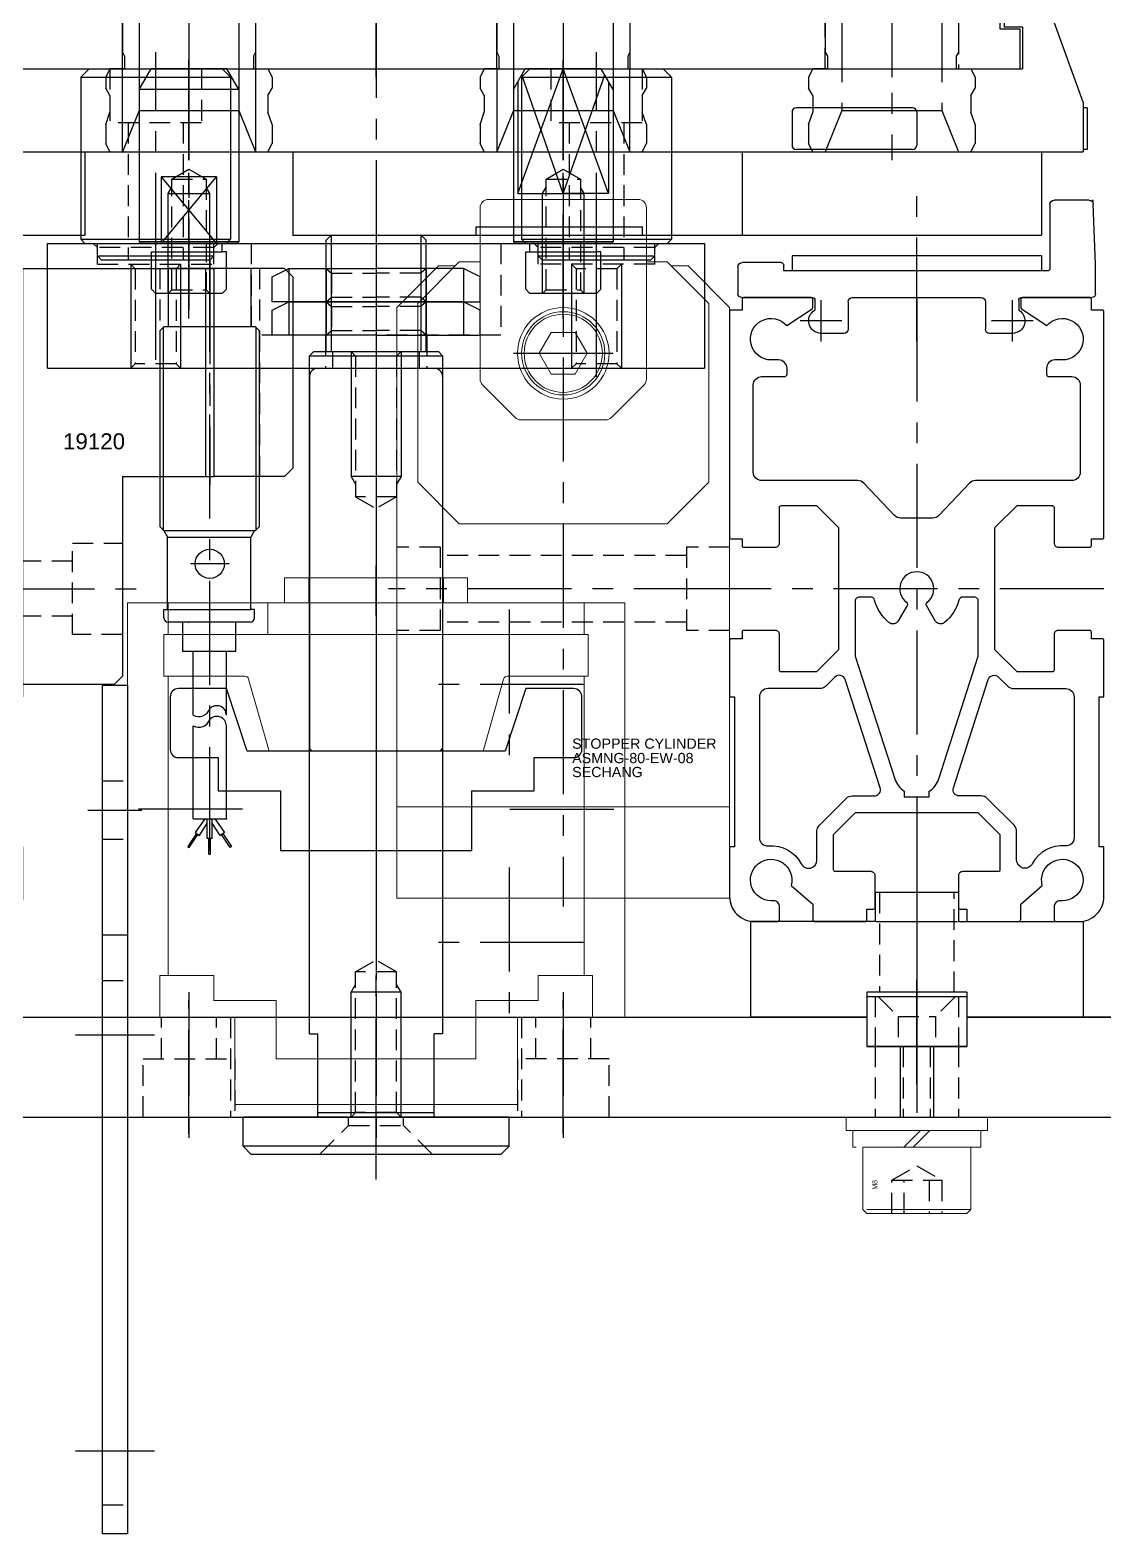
# Model space of a CAD drawing. Header units: inches. Extents: x 0 to 23821, y 0 to 11279.
# Drawn here: x 10335.8 to 10464.9, y 3842.5 to 4023.3 of the extents above; entities that cross this region are included whole.
import ezdxf
from ezdxf.enums import TextEntityAlignment as Align

# ---------------------------------------------------------------- set-up
doc = ezdxf.new("R2010")
doc.units = ezdxf.units.IN
doc.header["$LTSCALE"] = 10
doc.header["$MEASUREMENT"] = 0
for name, pattern in [('CENTER', [2, 1.25, -0.25, 0.25, -0.25]), ('HIDDEN', [0.375, 0.25, -0.125]), ('PHANTOM', [2.5, 1.25, -0.25, 0.25, -0.25, 0.25, -0.25])]:
    doc.linetypes.add(name, pattern=pattern)
doc.layers.get('Defpoints').update_dxf_attribs({"color": 8})
for name, color, linetype in [('11', 1, 'CENTER'), ('22', 2, 'HIDDEN'), ('55', 5, 'Continuous'), ('77', 40, 'HIDDEN'), ('99', 181, 'Continuous'), ('A', 8, 'Continuous'), ('B', 123, 'Continuous'), ('BOM-T', 4, 'Continuous'), ('G', 231, 'Continuous'), ('P', 142, 'Continuous'), ('T', 3, 'Continuous'), ('V', 1, 'Continuous'), ('Y', 60, 'Continuous')]:
    doc.layers.add(name, color=color, linetype=linetype)
doc.layers.add('33', color=3, linetype='PHANTOM', lineweight=9)
doc.layers.add('88', color=35, linetype='Continuous', lineweight=5)
doc.styles.add('SCI', font='')
doc.styles.get("Standard").update_dxf_attribs({"font": 'arial.ttf'})
doc.styles.get('SCI').set_extended_font_data('Gulim')
doc.dimstyles.new('SCH', dxfattribs={"dimtxt": 2.5, "dimasz": 2, "dimexe": 1.25, "dimexo": 0.625, "dimtad": 1, "dimdec": 8, "dimtxsty": 'SCI', "dimcen": 2.5, "dimclrd": 4, "dimclre": 4, "dimclrt": 7, "dimadec": 8, "dimazin": 2, "dimtfac": 1, "dimtdec": 8, "dimtmove": 0, "dimatfit": 3, "dimfxl": 1, "dimarcsym": 0})

# ---------------------------------------------------------------- blocks, each defined once
blk = doc.blocks.new('A$Cbbd5648c')
for p, q in [((-10, 45.8), (-10, 25.21)), ((9, 46.8), (-9, 46.8)), ((10, 45.8), (10, 25.21)), ((-20, 33.8), (-15, 38.8)), ((-17.5, 34.3), (-12.5, 39.3)), ((-13, 38.8), (-15, 38.8)), ((-10, 39.3), (-12.5, 39.3)), ((12.5, 39.3), (10, 39.3)), ((12.5, 39.3), (17.5, 34.3)), ((15, 38.8), (13, 38.8)), ((15, 38.8), (20, 33.8)), ((-20, 33.8), (-20, -37.2)), ((-17.5, 34.3), (-17.5, 12.8)), ((17.5, 34.3), (17.5, 12.8)), ((20, 33.8), (20, -37.2)), ((-2.89, 28.3), (-1.44, 30.8)), ((-1.44, 30.8), (1.44, 30.8)), ((1.44, 30.8), (2.89, 28.3)), ((-1.44, 25.8), (-2.89, 28.3)), ((2.89, 28.3), (1.44, 25.8)), ((1.44, 25.8), (-1.44, 25.8)), ((-9.71, 24.51), (-5.79, 20.59)), ((5.79, 20.59), (9.71, 24.51)), ((5.09, 20.3), (-5.09, 20.3)), ((-17.5, 12.8), (-12.5, 7.8)), ((12.5, 7.8), (17.5, 12.8)), ((12.5, 7.8), (-12.5, 7.8)), ((20, -26.2), (-20, -26.2)), ((20, -37.2), (-20, -37.2))]:
    blk.add_line(p, q)
for radius in [5.5, 5, 4.7]:
    blk.add_circle((0, 28.3), radius)
for centre, start, end in [((-9, 45.8), 90, 180), ((9, 45.8), 0, 90), ((-9, 25.21), 180, 225), ((9, 25.21), 315, 0), ((-5.09, 21.3), 225, 270), ((5.09, 21.3), 270, 315)]:
    blk.add_arc(centre, 1, start, end)
at = {"layer": '11'}
for p, q in [((0, 47.8), (0, -38.2)), ((-6, 28.3), (6, 28.3)), ((21, 0), (-21, 0))]:
    blk.add_line(p, q, dxfattribs=at)
at = {"layer": '22'}
for p, q in [((-14.8, 5), (-20, 5)), ((-14.8, 5), (-14.8, -5)), ((14.8, 4), (-14.8, 4)), ((14.8, 5), (14.8, -5)), ((20, 5), (14.8, 5)), ((-14.8, -5), (-20, -5)), ((14.8, -4), (-14.8, -4)), ((20, -5), (14.8, -5))]:
    blk.add_line(p, q, dxfattribs=at)
at = {"layer": 'BOM-T', "color": 4}
for s, height, p in [('STOPPER CYLINDER', 1.2288, (1.07, -19.23)), ('ASMNG-80-EW-08', 1.2288, (1.07, -20.96)), ('SECHANG', 1.229, (1.07, -22.64))]:
    blk.add_text(s, height=height, dxfattribs=at).set_placement(p)
blk = doc.blocks.new('A$Cf179b0af')
for points in [[(-22.5, -37), (-22.5, -31), (-21.92, -31), (-21.92, -13), (-22.5, -13), (-22.5, -6.2, -0.414214), (-22.3, -6), (-21, -6), (-21, -5.2, -0.414214), (-20.8, -5), (-17, -5, -0.414214), (-16.5, -5.5), (-16.5, -9.8, 0.414214), (-16.3, -10), (-12.05, -10), (-9.4, -7.35), (-9.4, 7.35), (-12.05, 10), (-16.3, 10, 0.414214), (-16.5, 9.8), (-16.5, 5.5, -0.414214), (-17, 5), (-20.8, 5, -0.414214), (-21, 5.2), (-21, 6), (-22.3, 6, -0.414214), (-22.5, 6.2), (-22.5, 33.3, -0.414214), (-22.3, 33.5), (-21, 33.5), (-21, 34.8, -0.414214), (-20.8, 35), (-12.7, 35, -0.414214), (-12.5, 34.8), (-12.5, 33.81, -0.252111), (-12.59, 33.64), (-15.62, 31.64, 1.552644), (-17.5, 27.5), (-16.6, 27.5, -0.414214), (-15.6, 26.5), (-15.6, 25.8, -0.414214), (-15.9, 25.5), (-18.65, 25.5, 0.414214), (-19.65, 24.5), (-19.65, 14, 0.414214), (-18.65, 13), (-7.08, 13, -0.205583), (-6.35, 12.69), (-2.67, 8.81, 0.205583), (-1.95, 8.5), (1.95, 8.5, 0.205583), (2.67, 8.81), (6.35, 12.69, -0.205583), (7.08, 13), (18.65, 13, 0.414214), (19.65, 14), (19.65, 24.5, 0.414214), (18.65, 25.5), (15.9, 25.5, -0.414214), (15.6, 25.8), (15.6, 26.5, -0.414214), (16.6, 27.5), (17.5, 27.5, 1.552644), (15.62, 31.64), (12.59, 33.64, -0.252111), (12.5, 33.81), (12.5, 34.8, -0.414214), (12.7, 35), (20.8, 35, -0.414214), (21, 34.8), (21, 33.5), (22.3, 33.5, -0.414214), (22.5, 33.3), (22.5, 6.2, -0.414214), (22.3, 6), (21, 6), (21, 5.2, -0.414214), (20.8, 5), (17, 5, -0.414214), (16.5, 5.5), (16.5, 9.8, 0.414214), (16.3, 10), (12.05, 10), (9.4, 7.35), (9.4, -7.35), (12.05, -10), (16.3, -10, 0.414214), (16.5, -9.8), (16.5, -5.5, -0.414214), (17, -5), (20.8, -5, -0.414214), (21, -5.2), (21, -6), (22.3, -6, -0.414214), (22.5, -6.2), (22.5, -13), (21.92, -13), (21.92, -31), (22.5, -31), (22.5, -37, -0.414214), (19.5, -40), (16.8, -40, -0.414214), (16.5, -39.7), (16.5, -38.25, -0.414214), (17.25, -37.5), (17.5, -37.5, 2.946014), (15.09, -35.65), (12.5, -37.9), (12.5, -39.7, -0.414214), (12.2, -40), (6.2, -40, -0.414214), (6, -39.8), (6, -38.5), (5.2, -38.5, -0.414214), (5, -38.3), (5, -34.5, -0.414214), (5.5, -34), (9.8, -34, 0.414214), (10, -33.8), (10, -29.55), (7.35, -26.9), (-7.35, -26.9), (-10, -29.55), (-10, -33.8, 0.414214), (-9.8, -34), (-5.5, -34, -0.414214), (-5, -34.5), (-5, -38.3, -0.414214), (-5.2, -38.5), (-6, -38.5), (-6, -39.8, -0.414214), (-6.2, -40), (-12.2, -40, -0.414214), (-12.5, -39.7), (-12.5, -37.9), (-15.09, -35.65, 2.946014), (-17.5, -37.5), (-17.25, -37.5, -0.414214), (-16.5, -38.25), (-16.5, -39.7, -0.414214), (-16.8, -40), (-19.5, -40, -0.414214)], [(-7.4, -1.5, -0.414214), (-6.9, -1), (-5.55, -1, -0.338862), (-5.07, -1.37, 0.155185), (-3.35, -4.05, 0.464153), (-2.22, -3.84), (-1.17, -2.02, 0.377199), (-1.24, -1.63, -2.959954), (1.24, -1.63, 0.377199), (1.17, -2.02), (2.22, -3.84, 0.464153), (3.35, -4.05, 0.155185), (5.07, -1.37, -0.338862), (5.55, -1), (6.9, -1, -0.414214), (7.4, -1.5), (7.4, -8.12), (2.64, -22.85, -0.173507), (1.5, -24.33), (1.5, -25), (-1.5, -25), (-1.5, -24.33, -0.173507), (-2.64, -22.85), (-7.4, -8.12)], [(-12, -29.14, -0.198912), (-11.71, -28.43), (-8.47, -25.19, -0.198912), (-7.76, -24.9), (-5.11, -24.9, 0.509013), (-4.4, -23.92), (-8.6, -10.92, 0.560561), (-9.84, -10.62), (-10.93, -11.71, -0.198912), (-11.64, -12), (-17.92, -12, 0.414214), (-18.92, -13), (-18.92, -29.92, 0.438573), (-17.84, -30.91, -0.299307), (-13.88, -33.07, 0.780776), (-12, -32.6)], [(12, -29.14, 0.198912), (11.71, -28.43), (8.47, -25.19, 0.198912), (7.76, -24.9), (5.11, -24.9, -0.509013), (4.4, -23.92), (8.6, -10.92, -0.560561), (9.84, -10.62), (10.93, -11.71, 0.198912), (11.64, -12), (17.92, -12, -0.414214), (18.92, -13), (18.92, -29.92, -0.438573), (17.84, -30.91, 0.299307), (13.88, -33.07, -0.780776), (12, -32.6)]]:
    blk.add_lwpolyline(points, format="xyb", close=True)
at = {"layer": '11'}
for p, q in [((0, 35), (0, -40)), ((-22.5, 0), (22.5, 0))]:
    blk.add_line(p, q, dxfattribs=at)
blk = doc.blocks.new('A$C315c9bb3')
for p, q in [((-21.5, 4), (-21.22, 11.22)), ((-20.72, 11.7), (-16.5, 11.7)), ((-16, 11.2), (-16, 3.5)), ((-21.5, 0.5), (-21.5, 4)), ((16, 3.2), (16, 3.9)), ((16.3, 4.2), (21, 4.2)), ((21.5, 3.7), (21.5, 0.5)), ((-15.7, 3.2), (16, 3.2)), ((-12.55, 0), (-21, 0)), ((7.75, 0), (-7.75, 0)), ((21, 0), (12.55, 0)), ((-12.25, -0.3), (-12.25, -1.5)), ((-8.25, -0.5), (-8.25, -3.8)), ((8.25, -0.5), (8.25, -3.8)), ((12.25, -0.3), (12.25, -1.5)), ((-11.5, -4.3), (-8.75, -4.3)), ((8.75, -4.3), (11.5, -4.3))]:
    blk.add_line(p, q)
for centre, radius, start, end in [((-20.72, 11.2), 0.5, 90, 177.9786), ((-16.5, 11.2), 0.5, 0, 90), ((16.3, 3.9), 0.3, 90, 180), ((21, 3.7), 0.5, 0, 90), ((-15.7, 3.5), 0.3, 180, 270), ((-21, 0.5), 0.5, 180, 270), ((-12.55, -0.3), 0.3, 0, 90), ((-7.75, -0.5), 0.5, 90, 180), ((7.75, -0.5), 0.5, 0, 90), ((12.55, -0.3), 0.3, 90, 180), ((21, 0.5), 0.5, 270, 0), ((-11.5, -2.8), 1.5, 120, 270), ((11.5, -2.8), 1.5, 270, 60), ((-8.75, -3.8), 0.5, 270, 0), ((8.75, -3.8), 0.5, 180, 270)]:
    blk.add_arc(centre, radius, start, end)
at = {"layer": '11'}
for p, q in [((0, -5.3), (0, 12.73)), ((-21.1, 11.7), (-21.2, 11.7)), ((-21.2, 11.6), (-21.2, 11.7)), ((-11.5, -5.3), (-11.5, -0.3)), ((11.5, -5.3), (11.5, -0.3)), ((-14, -2.8), (-9, -2.8)), ((9, -2.8), (14, -2.8))]:
    blk.add_line(p, q, dxfattribs=at)
blk = doc.blocks.new('A$C057bbb53')
for p, q in [((-15, 1.8), (-15, 0)), ((-15, 1.8), (15, 1.8)), ((-15, 0), (15, 0)), ((15, 1.8), (15, 0))]:
    blk.add_line(p, q)
blk = doc.blocks.new('A$C56bfedad')
blk.add_blockref('A$Cf179b0af', (0, 40))
at = {"layer": 'B'}
blk.add_blockref('A$C057bbb53', (0, 78.2), dxfattribs=at)
at = {"layer": 'G'}
blk.add_blockref('A$C315c9bb3', (0, 75), dxfattribs=at)
blk = doc.blocks.new('A$C271c1e5f')
blk.add_blockref('A$C56bfedad', (0, 0))
at = {"xscale": -1}
blk.add_blockref('A$C56bfedad', (130, 0), dxfattribs=at)
blk = doc.blocks.new('A$C2e60e66a')
for p, q in [((-7.5, 11.1), (-8, 10.6)), ((-7.5, 11.1), (7.5, 11.1)), ((-6.2, 11.1), (-6, 10.9)), ((-6, 10.9), (6, 10.9)), ((-6, 10.9), (-6, -5)), ((6.2, 11.1), (6, 10.9)), ((6, 10.9), (6, -5)), ((7.5, 11.1), (8, 10.6)), ((-8, 10.6), (-8, 9.1)), ((-8, 9.1), (-7.6, 9.1)), ((-7.6, 9.1), (-7.6, 7.8)), ((7.6, 9.1), (7.6, 7.8)), ((7.6, 9.1), (8, 9.1)), ((8, 10.6), (8, 9.1)), ((-8, 7.8), (-7.6, 7.8)), ((-8, 7.8), (-8, 2)), ((7.6, 7.8), (8, 7.8)), ((8, 7.8), (8, 2)), ((-8, 2), (-7.75, 1.5)), ((8, 2), (7.75, 1.5)), ((-9.5, 0), (-10, -1)), ((-7.75, 0), (-9.5, 0)), ((-7.75, 1.5), (-7.75, 0)), ((7.75, 1.5), (7.75, 0)), ((7.75, 0), (9.5, 0)), ((9.5, 0), (10, -1)), ((-10, -1), (-10, -2.33)), ((10, -1), (10, -2.33)), ((-9.5, -3.2), (-10, -2.33)), ((-9.5, -3.2), (-9.5, -5.2)), ((9.5, -3.2), (10, -2.33)), ((9.5, -3.2), (9.5, -5.2)), ((-10, -6.7), (-9.5, -5.2)), ((-6, -5), (-8, -10)), ((-6, -5), (6, -5)), ((6, -5), (8, -10)), ((10, -6.7), (9.5, -5.2)), ((-10, -6.7), (-10, -9)), ((10, -6.7), (10, -9)), ((-9.5, -10), (-10, -9)), ((9.5, -10), (10, -9)), ((-9.5, -10), (9.5, -10))]:
    blk.add_line(p, q)
at = {"layer": '11'}
blk.add_line((0, 12.1), (0, -11), dxfattribs=at)
at = {"layer": 'A'}
blk.add_line((-0.5, 0), (0.5, 0), dxfattribs=at)
blk = doc.blocks.new('A$C0d5f69b3')
for p, q in [((-7.5, 11.1), (-8, 10.6)), ((-7.5, 11.1), (7.5, 11.1)), ((-6.2, 11.1), (-6, 10.9)), ((-6, 10.9), (6, 10.9)), ((-6, 10.9), (-6, -5)), ((6.2, 11.1), (6, 10.9)), ((6, 10.9), (6, -5)), ((7.5, 11.1), (8, 10.6)), ((-8, 10.6), (-8, 9.1)), ((-7.6, 9.1), (-8, 9.1)), ((-7.6, 9.1), (-7.6, 7.8)), ((7.6, 9.1), (7.6, 7.8)), ((8, 9.1), (7.6, 9.1)), ((8, 10.6), (8, 9.1)), ((-7.6, 7.8), (-8, 7.8)), ((-8, 7.8), (-8, 2)), ((8, 7.8), (7.6, 7.8)), ((8, 7.8), (8, 2)), ((-8, 2), (-7.75, 1.5)), ((8, 2), (7.75, 1.5)), ((-9.5, 0), (-10, -1)), ((-7.75, 0), (-9.5, 0)), ((-7.75, 1.5), (-7.75, 0)), ((7.75, 1.5), (7.75, 0)), ((7.75, 0), (9.5, 0)), ((9.5, 0), (10, -1)), ((-10, -1), (-10, -2.33)), ((10, -1), (10, -2.33)), ((-9.5, -3.2), (-10, -2.33)), ((-9.5, -3.2), (-9.5, -5.2)), ((9.5, -3.2), (10, -2.33)), ((9.5, -3.2), (9.5, -5.2)), ((-10, -6.7), (-9.5, -5.2)), ((-6, -5), (-8, -10)), ((-6, -5), (6, -5)), ((6, -5), (8, -10)), ((10, -6.7), (9.5, -5.2)), ((-10, -6.7), (-10, -9)), ((10, -6.7), (10, -9)), ((-9.5, -10), (-10, -9)), ((9.5, -10), (10, -9)), ((-9.5, -10), (9.5, -10))]:
    blk.add_line(p, q)
at = {"layer": '11'}
blk.add_line((0, 12.1), (0, -11), dxfattribs=at)
at = {"layer": 'A'}
blk.add_line((-0.5, 0), (0.5, 0), dxfattribs=at)
blk = doc.blocks.new('A$Ce2650010')
for p, q in [((11.12, 1), (-9.8, 1)), ((-9.8, 1), (-9.8, 0)), ((-9.8, 0), (11.12, 0)), ((-7.6, 0), (-7.6, 1)), ((7.6, 0), (7.6, 1)), ((11.12, 0), (11.12, 1))]:
    blk.add_line(p, q)
at = {"layer": '11'}
blk.add_line((0, -1), (0, 2.15), dxfattribs=at)
at = {"layer": 'BOM-T', "color": 4, "style": 'SCI'}
blk.add_text('S16', height=0.6, dxfattribs=at).set_placement((-9.46, 0.56), align=Align.MIDDLE_LEFT)
blk = doc.blocks.new('A$C0db0b5ae')
for p, q in [((-78.53, 28), (-75.5, 28)), ((-75.5, 28), (-75.5, 25)), ((75.5, 28), (78.53, 28)), ((75.5, 28), (75.5, 25)), ((-85, 16), (-81.35, 26.03)), ((85, 16), (81.35, 26.03)), ((-77.7, 25), (-77.7, 20)), ((-77.7, 25), (-75.5, 25)), ((77.7, 25), (75.5, 25)), ((77.7, 25), (77.7, 20)), ((-77.7, 20), (77.7, 20)), ((-30.5, 10), (-30.5, 20)), ((-14.5, 20), (-14.5, 10)), ((-85, 16), (-85, 10)), ((85, 16), (85, 10)), ((-85, 10), (85, 10)), ((-80, 10), (-80, 0)), ((-35, 10), (-35, 0)), ((-10, 10), (-10, 0)), ((80, 10), (80, 0)), ((-80, 0), (-35, 0)), ((-10, 0), (80, 0))]:
    blk.add_line(p, q)
for centre, start, end in [((-78.53, 25), 90, 160), ((78.53, 25), 20, 90)]:
    blk.add_arc(centre, 3, start, end)
at = {"layer": '11'}
for p, q in [((0, 29), (0, -1)), ((-22.5, 9), (-22.5, 21)), ((22.5, 9), (22.5, 21))]:
    blk.add_line(p, q, dxfattribs=at)
at = {"layer": '55'}
for p, q in [((-85.5, 15.3), (-85.5, 10.3)), ((-85.5, 15.3), (-85, 15.3)), ((50, 14.8), (50, 10.8)), ((64.5, 15.3), (50.5, 15.3)), ((65, 14.8), (65, 10.8)), ((85.5, 15.3), (85, 15.3)), ((85.5, 15.3), (85.5, 10.3)), ((-85.5, 10.3), (-85, 10.3)), ((64.5, 10.3), (50.5, 10.3)), ((85.5, 10.3), (85, 10.3)), ((-72, 1), (-52, 1)), ((-72, 1), (-72, 0)), ((-52, 1), (-52, 0)), ((12, 1), (32, 1)), ((12, 1), (12, 0)), ((32, 1), (32, 0))]:
    blk.add_line(p, q, dxfattribs=at)
for centre, start, end in [((50.5, 14.8), 90, 180), ((64.5, 14.8), 0, 90), ((50.5, 10.8), 180, 270), ((64.5, 10.8), 270, 0)]:
    blk.add_arc(centre, 0.5, start, end, dxfattribs=at)
at = {"layer": '99'}
for p, q in [((14.5, 20), (14.5, 10)), ((30.5, 10), (30.5, 20))]:
    blk.add_line(p, q, dxfattribs=at)
at = {"layer": 'G'}
for p, q in [((-44, 10), (-44, 0)), ((44, 10), (44, 0))]:
    blk.add_line(p, q, dxfattribs=at)
at = {"layer": '11'}
for name, p in [('A$C0d5f69b3', (-62, 20)), ('A$C0d5f69b3', (62, 20)), ('A$Ce2650010', (-62, 28)), ('A$Ce2650010', (62, 28))]:
    blk.add_blockref(name, p, dxfattribs=at)
at = {"layer": '99'}
for p in [(-22.5, 20), (22.5, 20)]:
    blk.add_blockref('A$C2e60e66a', p, dxfattribs=at)
blk = doc.blocks.new('A$C4e165852')
for p, q in [((-75, 8), (75, 8)), ((-75, 8), (-75, 4.8)), ((-30.5, 0), (-30.5, 8)), ((-14.5, 8), (-14.5, 0)), ((14.5, 0), (14.5, 8)), ((30.5, 8), (30.5, 0)), ((75, 8), (75, 4.8)), ((-77.4, 4.8), (-77.4, 0)), ((-77.4, 4.8), (-75, 4.8)), ((75, 4.8), (77.4, 4.8)), ((77.4, 4.8), (77.4, 0)), ((-77.4, 0), (77.4, 0))]:
    blk.add_line(p, q)
at = {"layer": '11'}
for p, q in [((0, -1), (0, 9.8)), ((-62, 9), (-62, -1)), ((-22.5, 9), (-22.5, -1)), ((22.5, 9), (22.5, -1)), ((62, 9), (62, -1))]:
    blk.add_line(p, q, dxfattribs=at)
at = {"layer": '22'}
for p, q in [((-70, 0), (-70, 8)), ((-54, 8), (-54, 0)), ((54, 0), (54, 8)), ((70, 8), (70, 0))]:
    blk.add_line(p, q, dxfattribs=at)
blk = doc.blocks.new('A$Cf313d95c')
blk.add_blockref('A$C0db0b5ae', (0, 0))
at = {"layer": 'Y'}
blk.add_blockref('A$C4e165852', (0, 20), dxfattribs=at)
blk = doc.blocks.new('A$C47954A87')
for p, q in [((-25.5, 0), (0, 0)), ((-25.5, -5), (-25.5, 0)), ((-8, 0), (-8, -14)), ((25.5, 0), (0, 0)), ((8, 0), (8, -14)), ((25.5, -5), (25.5, 0)), ((-25.5, -5), (-15.81, -5)), ((-12.86, -14), (-15.33, -5.36)), ((12.86, -14), (15.33, -5.36)), ((25.5, -5), (15.81, -5)), ((-12.86, -14), (0, -14)), ((12.86, -14), (0, -14))]:
    blk.add_line(p, q)
for centre, start, end in [((-15.81, -5.5), 16, 90), ((15.81, -5.5), 90, 164)]:
    blk.add_arc(centre, 0.5, start, end)
at = {"layer": '11'}
blk.add_line((0, 1.5), (0, -15.5), dxfattribs=at)
blk = doc.blocks.new('A$C5FF76CFD')
for p, q in [((11, 52.8), (-11, 52.8)), ((-11, 52.8), (-11, 49.8)), ((-8.1, 52.8), (-8.1, 49.8)), ((8.1, 52.8), (8.1, 49.8)), ((11, 52.8), (11, 49.8)), ((29.9, 49.8), (-29.9, 49.8)), ((-29.9, 49.8), (-29.9, 0)), ((-25, 49.8), (-25, 46)), ((-13, 49.8), (-13, 46)), ((11, 49.8), (-11, 49.8)), ((25, 49.8), (25, 46)), ((29.9, 49.8), (29.9, 0)), ((-25, 41), (-25, 5)), ((25, 41), (25, 5)), ((-26, 5), (-26, 0)), ((-26, 5), (-19.5, 5)), ((-19.5, 5), (-19.5, 2)), ((19.5, 5), (19.5, 2)), ((19.5, 5), (26, 5)), ((26, 5), (26, 0)), ((-19.5, 2), (-12, 2)), ((-12, 2), (-12, -5)), ((12, 2), (12, -5)), ((19.5, 2), (12, 2)), ((29.9, 0), (-29.9, 0)), ((-26, 0), (-17, 0)), ((-17, 0), (-17, -10.5)), ((26, 0), (17, 0)), ((17, 0), (17, -10.5)), ((-12, -5), (0, -5)), ((12, -5), (0, -5)), ((-17, -10.5), (0, -10.5)), ((17, -10.5), (0, -10.5))]:
    blk.add_line(p, q)
at = {"layer": '11'}
for p, q in [((0, 57), (0, -2)), ((0, 48.3), (0, 54.3)), ((16, 49), (16, 31)), ((25, 40), (7, 40)), ((-16.07, 25), (-31.05, 25)), ((16.07, 25), (31.05, 25)), ((16, 18), (16, 0)), ((25, 9), (7, 9)), ((0, -12.5), (0, 7))]:
    blk.add_line(p, q, dxfattribs=at)
blk.add_blockref('A$C47954A87', (0, 46))
blk = doc.blocks.new('A$C539E3CE3')
for p, q in [((2, 5), (2, 20)), ((2, 20), (13.5, 20)), ((13.5, 6), (13.5, 20)), ((10.5, -6), (10.5, 6)), ((10.5, 6), (13.5, 6)), ((-1.5, 5), (2, 5)), ((-1.5, -5), (-1.5, 5)), ((-1.5, -5), (2, -5)), ((2, -5), (2, -20)), ((10.5, -6), (13.5, -6)), ((13.5, -20), (13.5, -6)), ((2, -20), (13.5, -20))]:
    blk.add_line(p, q)
at = {"layer": '11'}
blk.add_line((-2.5, 0), (14.5, 0), dxfattribs=at)
at = {"layer": '22'}
for p, q in [((-1.5, 4.5), (10.5, 4.5)), ((10.5, -4.5), (-1.5, -4.5))]:
    blk.add_line(p, q, dxfattribs=at)
blk = doc.blocks.new('A$C75DE2B17')
for p, q in [((-5.5, 6), (0.5, 6)), ((-5.5, 6), (-5.5, -6)), ((0.5, 6), (0.5, -6)), ((-5.5, -6), (0.5, -6))]:
    blk.add_line(p, q)
at = {"layer": '11'}
for p, q in [((5.1, 0), (-9.4, 0)), ((-7.5, 0), (2.5, 0))]:
    blk.add_line(p, q, dxfattribs=at)
at = {"layer": '22'}
for p, q in [((-5.5, 4.65), (-3.1, 2.25)), ((-3.1, 2.25), (-3.1, -2.25)), ((-3.1, 2.25), (0.5, 2.25)), ((-5.5, -4.65), (-3.1, -2.25)), ((-3.1, -2.25), (0.5, -2.25))]:
    blk.add_line(p, q, dxfattribs=at)
at = {"layer": '77'}
for p, q in [((-5.5, 5), (0.5, 5)), ((-5.5, -5), (0.5, -5))]:
    blk.add_line(p, q, dxfattribs=at)
blk = doc.blocks.new('A$Cbb017167')
for p, q in [((26, 12), (144, 12)), ((144, 12), (144, 8.5)), ((156, 12), (207.5, 12)), ((207.5, 12), (156, 12)), ((156, 12), (207.5, 12)), ((156, 12), (156, 8.5)), ((156, 8.5), (144, 8.5)), ((-37.5, 0), (207.5, 0))]:
    blk.add_line(p, q)
at = {"layer": '11'}
for p, q in [((62.5, 15), (62.5, -3)), ((85, 15), (85, -3)), ((107.5, 15), (107.5, -3)), ((62.5, -2), (62.5, 14)), ((107.5, -2), (107.5, 14)), ((150, 13), (150, -1))]:
    blk.add_line(p, q, dxfattribs=at)
at = {"layer": '22'}
for p, q in [((59.2, 7), (59.2, 12)), ((65.8, 7), (65.8, 12)), ((104.2, 7), (104.2, 12)), ((110.8, 7), (110.8, 12)), ((145, 8.5), (145, 0)), ((148.38, 8.5), (148.38, 0)), ((151.62, 8.5), (151.62, 0)), ((155, 8.5), (155, 0)), ((57, 0), (57, 7)), ((57, 7), (68, 7)), ((68, 7), (68, 0)), ((113, 7), (102, 7)), ((102, 7), (102, 0)), ((113, 0), (113, 7))]:
    blk.add_line(p, q, dxfattribs=at)
at = {"layer": '77'}
for p, q in [((67.5, 12), (67.5, 0)), ((102.5, 12), (102.5, 0))]:
    blk.add_line(p, q, dxfattribs=at)
at = {"layer": 'T'}
for p, q in [((148, 8.5), (148, 0)), ((152, 8.5), (152, 0))]:
    blk.add_line(p, q, dxfattribs=at)
blk = doc.blocks.new('A$C5B190B9B')
blk.add_line((-1.5, 72), (1.5, 72))
blk.add_lwpolyline([(-1.5, 102), (1.5, 102), (1.5, 0), (-1.5, 0)], close=True)
at = {"layer": '11'}
for p, q in [((-3.25, 87), (3.25, 87)), ((-4.75, 60), (4.75, 60)), ((-4.75, 10), (4.75, 10))]:
    blk.add_line(p, q, dxfattribs=at)
at = {"layer": '22'}
for p, q in [((-1.5, 90.5), (1.5, 90.5)), ((-1.5, 83.5), (1.5, 83.5)), ((-1.5, 66.5), (1.5, 66.5)), ((-1.5, 3.5), (1.5, 3.5))]:
    blk.add_line(p, q, dxfattribs=at)
blk = doc.blocks.new('A$C712f9394')
at = {"ltscale": 0.5, "xscale": -1.000000000000003, "rotation": 90}
blk.add_blockref('A$C539E3CE3', (65, -14), dxfattribs=at)
blk.add_blockref('A$Cbb017167', (-85, -39.5))
at = {"layer": '88'}
blk.add_blockref('A$C5FF76CFD', (0, -27.5), dxfattribs=at)
at = {"layer": 'Y'}
blk.add_blockref('A$C5B190B9B', (-31.4, -89.6), dxfattribs=at)
at = {"layer": 'Y', "ltscale": 0.5, "xscale": -1.000000000000003, "rotation": 90}
blk.add_blockref('A$C75DE2B17', (65, -30.5), dxfattribs=at)
blk = doc.blocks.new('A$C45611588')
for p, q in [((10.5, 10), (0, 10)), ((12.5, 9), (10.5, 10)), ((10.5, 10), (10.5, 6)), ((12.5, 6), (12.5, 9)), ((10.5, 6), (0, 6)), ((0, 6), (12.5, 6)), ((12.5, 5), (10.5, 6)), ((10.5, 6), (10.5, 2)), ((12.5, 2), (12.5, 5)), ((0, 2), (12.5, 2))]:
    blk.add_line(p, q)
at = {"layer": '11'}
for p, q in [((0, 12), (0, 4)), ((0, 8), (0, 0))]:
    blk.add_line(p, q, dxfattribs=at)
at = {"layer": '77'}
for p, q in [((5.37, 9.44), (0, 9.44)), ((6, 10), (5.37, 9.44)), ((5.37, 9.44), (5.37, 6.56)), ((5.37, 6.56), (0, 6.56)), ((5.37, 5.44), (0, 5.44)), ((6, 6), (5.37, 6.56)), ((6, 6), (5.37, 5.44)), ((5.37, 5.44), (5.37, 2.56)), ((5.37, 2.56), (0, 2.56)), ((6, 2), (5.37, 2.56))]:
    blk.add_line(p, q, dxfattribs=at)
at = {"layer": 'T'}
for p, q in [((6, 10), (6, 6)), ((6, 6), (6, 2))]:
    blk.add_line(p, q, dxfattribs=at)
blk = doc.blocks.new('A$C1BFC010E')
for p, q in [((0, 7.5), (0.5, 8)), ((0, -7.5), (0, 7.5)), ((0.5, 8), (82, 8)), ((0.5, -8), (0.5, 8)), ((82, 8), (82, 7)), ((92, 7), (82, 7)), ((91.5, 7), (91.5, -7)), ((92, 7), (92, -7)), ((92, -7), (82, -7)), ((82, -8), (82, -7)), ((0, -7.5), (0.5, -8)), ((82, -8), (0.5, -8))]:
    blk.add_line(p, q)
at = {"layer": '11'}
blk.add_line((-3, 0), (95, 0), dxfattribs=at)
at = {"layer": '22'}
for p, q in [((0, 3), (0.54, 2.46)), ((0.54, 2.46), (0.54, -2.46)), ((0.54, 2.46), (17.46, 2.46)), ((17.46, 2.46), (17.46, -2.46)), ((17.46, 2.46), (18.88, 0)), ((74.54, 2.46), (73.12, 0)), ((74.54, 2.46), (74.54, -2.46)), ((91.46, 2.46), (74.54, 2.46)), ((92, 3), (91.46, 2.46)), ((91.46, 2.46), (91.46, -2.46)), ((17.46, -2.46), (18.88, 0)), ((74.54, -2.46), (73.12, 0)), ((0, -3), (0.54, -2.46)), ((0.54, -2.46), (17.46, -2.46)), ((91.46, -2.46), (74.54, -2.46)), ((92, -3), (91.46, -2.46))]:
    blk.add_line(p, q, dxfattribs=at)
at = {"layer": 'T'}
for p, q in [((0, 3), (15, 3)), ((15, 3), (15, -3)), ((15, 3), (15.94, 2.46)), ((77, 3), (76.06, 2.46)), ((77, 3), (77, -3)), ((92, 3), (77, 3)), ((0, -3), (15, -3)), ((15, -3), (15.94, -2.46)), ((77, -3), (76.06, -2.46)), ((92, -3), (77, -3))]:
    blk.add_line(p, q, dxfattribs=at)
blk = doc.blocks.new('A$C1AA166CC')
for p, q in [((-4.5, 15), (-3.5, 16)), ((-4.5, -15), (-4.5, 15)), ((-3.5, 16), (0, 16)), ((-3.5, -16), (-3.5, 16)), ((0, -16), (0, 16)), ((-3.5, -16), (-4.5, -15)), ((-3.5, -16), (0, -16))]:
    blk.add_line(p, q)
at = {"layer": '11'}
blk.add_line((-7.5, 0), (3, 0), dxfattribs=at)
at = {"layer": '22'}
for p, q in [((-4.5, 6.8), (-1, 3.3)), ((-1, 3.3), (-1, -3.3)), ((-1, 3.3), (0, 3.3)), ((-4.5, -6.8), (-1, -3.3)), ((-1, -3.3), (0, -3.3))]:
    blk.add_line(p, q, dxfattribs=at)
blk = doc.blocks.new('A$C027E72B9')
for p, q in [((-18, 7.5), (-23.75, 7.5)), ((-15.5, 0), (-18, 7.5)), ((18, 7.5), (15.5, 0)), ((23.75, 7.5), (18, 7.5)), ((-24.75, 6.5), (-24.75, 0.2)), ((24.75, 0.2), (24.75, 6.5)), ((15.5, 0), (-15.5, 0)), ((-23.75, -0.8), (-19, -0.8)), ((-19, -0.8), (-19, -4.8)), ((19, -4.8), (19, -0.8)), ((19, -0.8), (23.75, -0.8)), ((-19, -4.8), (-11.5, -4.8)), ((-11.5, -4.8), (-11.5, -12)), ((11.5, -12), (11.5, -4.8)), ((11.5, -4.8), (19, -4.8)), ((11.5, -12), (-11.5, -12))]:
    blk.add_line(p, q)
for centre, start, end in [((-23.75, 6.5), 90, 180), ((23.75, 6.5), 0, 90), ((-23.75, 0.2), 180, 270), ((23.75, 0.2), 270, 0)]:
    blk.add_arc(centre, 1, start, end)
at = {"layer": '11', "linetype": 'Continuous'}
blk.add_line((0, 10.05), (0, -12.5), dxfattribs=at)
blk = doc.blocks.new('A$C525C51E3')
for p, q in [((-5.4, 62), (-6, 61.4)), ((-5.4, 62), (5.4, 62)), ((5.4, 62), (6, 61.4)), ((-6, 48), (-6, 61.4)), ((6, 48), (6, 61.4)), ((-6, 48), (6, 48)), ((-5.2, 46), (-5.2, 48)), ((5.2, 46), (5.2, 48)), ((-7, 46), (7, 46)), ((-8, 45), (-8, 0.3)), ((8, 45), (8, 0.3)), ((-7.7, 0), (-8, 0.3)), ((7.7, 0), (-7.7, 0)), ((7.7, 0), (8, 0.3))]:
    blk.add_line(p, q)
for centre, start, end in [((-7, 45), 90, 180), ((7, 45), 0, 90)]:
    blk.add_arc(centre, 1, start, end)
at = {"layer": '11', "linetype": 'Continuous'}
for p, q in [((0, 65.18), (0, -1.98)), ((0, 52.5), (0, 51.5))]:
    blk.add_line(p, q, dxfattribs=at)
at = {"layer": 'T'}
for p, q in [((-5.4, 62), (-5.4, 48)), ((5.4, 48), (5.4, 62))]:
    blk.add_line(p, q, dxfattribs=at)
blk.add_blockref('A$C027E72B9', (0, 0))
blk = doc.blocks.new('A$C56813716')
for p, q in [((-15, -39.5), (-15, 39.5)), ((-15, 39.5), (0, 39.5)), ((0, -39.5), (0, 39.5)), ((0, -39.5), (-15, -39.5))]:
    blk.add_line(p, q)
at = {"layer": '11'}
for p, q in [((1.02, 26.5), (-17, 26.5)), ((-21, 0), (2, 0)), ((-1, -26.5), (-17, -26.5))]:
    blk.add_line(p, q, dxfattribs=at)
at = {"layer": '22'}
for p, q in [((-15, 34), (-14.5, 33.5)), ((-12.5, 33.5), (-14.5, 33.5)), ((-14.5, 33.5), (-14.5, 19.5)), ((-12.5, 33.5), (-12.5, 19.5)), ((-12.5, 29.5), (-11.96, 28.96)), ((-11.96, 28.96), (-11.96, 24.04)), ((-11.96, 28.96), (-0.54, 28.96)), ((-0.54, 28.96), (0, 29.5)), ((-0.54, 28.96), (-0.54, 24.04)), ((-12.5, 23.5), (-11.96, 24.04)), ((-11.96, 24.04), (-0.54, 24.04)), ((-0.54, 24.04), (0, 23.5)), ((-15, 19), (-14.5, 19.5)), ((-12.5, 19.5), (-14.5, 19.5)), ((-15, 15), (-4, 15)), ((-4, 15), (-4, -15)), ((-4, 6.1), (0, 6.1)), ((-4, -6.1), (0, -6.1)), ((-15, -15), (-4, -15)), ((-15, -19), (-14.5, -19.5)), ((-12.5, -19.5), (-14.5, -19.5)), ((-14.5, -19.5), (-14.5, -33.5)), ((-12.5, -33.5), (-12.5, -19.5)), ((-12.5, -23.5), (-11.96, -24.04)), ((-11.96, -24.04), (-11.96, -28.96)), ((-11.96, -24.04), (-0.54, -24.04)), ((-0.54, -24.04), (0, -23.5)), ((-0.54, -24.04), (-0.54, -28.96)), ((-12.5, -29.5), (-11.96, -28.96)), ((-11.96, -28.96), (-0.54, -28.96)), ((-0.54, -28.96), (0, -29.5)), ((-15, -34), (-14.5, -33.5)), ((-12.5, -33.5), (-14.5, -33.5))]:
    blk.add_line(p, q, dxfattribs=at)
at = {"layer": 'T'}
for p, q in [((-12.5, 29.5), (0, 29.5)), ((-12.5, 23.5), (0, 23.5)), ((-12.5, -23.5), (0, -23.5)), ((-12.5, -29.5), (0, -29.5))]:
    blk.add_line(p, q, dxfattribs=at)
blk = doc.blocks.new('A$C7D205DBB')
for p, q in [((-9, 9), (-9.5, 8.5)), ((-9.5, 8.5), (-9.5, -8.5)), ((10.5, 9), (-9, 9)), ((11.5, 8), (10.5, 9)), ((11.5, 8), (11.5, -8)), ((-11.5, 6.5), (-11, 7)), ((-11.5, -6.5), (-11.5, 6.5)), ((-11, 7), (-9.5, 7)), ((-11.5, -6.5), (-11, -7)), ((-11, -7), (-9.5, -7)), ((-9.5, -8.5), (-9, -9)), ((10.5, -9), (-9, -9)), ((11.5, -8), (10.5, -9))]:
    blk.add_line(p, q)
at = {"layer": '11'}
blk.add_line((-13.5, 0), (13.5, 0), dxfattribs=at)
at = {"layer": '22'}
for p, q in [((11.5, 5.5), (5, 5.5)), ((5, -5.5), (5, 5.5)), ((5, 3.3), (-11.5, 3.3)), ((5, -3.3), (-11.5, -3.3)), ((11.5, -5.5), (5, -5.5))]:
    blk.add_line(p, q, dxfattribs=at)
at = {"layer": 'A'}
for p, q in [((-9, 9), (-9, -9)), ((10.5, 9), (10.5, -9)), ((-11, 7), (-11, -7))]:
    blk.add_line(p, q, dxfattribs=at)
blk = doc.blocks.new('MDTapSHM5 Dp12')
at = {"layer": '11'}
blk.add_line((-3, 0), (17.94, 0), dxfattribs=at)
at = {"layer": '22'}
for p, q in [((0.43, 2.07), (0, 2.5)), ((0.43, 2.07), (13.75, 2.07)), ((0.43, 2.07), (0.43, -2.07)), ((13.75, 2.07), (13.75, -2.07)), ((13.75, 2.07), (14.94, 0)), ((14.94, 0), (13.75, -2.07)), ((0, -2.5), (0.43, -2.07)), ((13.75, -2.07), (0.43, -2.07))]:
    blk.add_line(p, q, dxfattribs=at)
at = {"layer": 'T'}
for p, q in [((0, 2.5), (12, 2.5)), ((12, 2.5), (12.75, 2.07)), ((12, 2.5), (12, -2.5)), ((0, -2.5), (12, -2.5)), ((12, -2.5), (12.75, -2.07))]:
    blk.add_line(p, q, dxfattribs=at)
blk = doc.blocks.new('A$C44637812')
for p, q in [((0, 5.8), (0.2, 6)), ((0, -5.8), (0, 5.8)), ((18.5, 6), (0.2, 6)), ((18.5, 6), (21, 4.56)), ((-6, 4), (-5.5, 4.5)), ((-6, -4), (-6, 4)), ((-5.5, 4.5), (-1, 4.5)), ((-1, 4.5), (-1, 4)), ((-1, 4), (0, 4)), ((-1, 4), (-1, -4)), ((21, -4.56), (21, 4.56)), ((8, 3.32), (0, 3.32)), ((8, -3.32), (8, 3.32)), ((8, -3.32), (0, -3.32)), ((-5.5, -4.5), (-6, -4)), ((-5.5, -4.5), (-1, -4.5)), ((-1, -4.5), (-1, -4)), ((-1, -4), (0, -4)), ((18.5, -6), (21, -4.56)), ((0, -5.8), (0.2, -6)), ((18.5, -6), (0.2, -6))]:
    blk.add_line(p, q)
at = {"layer": '11'}
for p, q in [((23, 0), (-8, 0)), ((-7.3, 0), (6.79, 0))]:
    blk.add_line(p, q, dxfattribs=at)
at = {"layer": 'A'}
for p, q in [((0.2, -6), (0.2, 6)), ((18.5, -6), (18.5, 6)), ((8, 3.32), (0, -3.32)), ((0, 3.32), (8, -3.32))]:
    blk.add_line(p, q, dxfattribs=at)
at = {"layer": '11'}
blk.add_blockref('MDTapSHM5 Dp12', (-6, 0), dxfattribs=at)
blk = doc.blocks.new('A$C4C37613D')
for p, q in [((6, 5.8), (6.2, 6)), ((6, -5.8), (6, 5.8)), ((24.5, 6), (6.2, 6)), ((25.45, 5.45), (12, 5.45)), ((12, 5.45), (12, 0)), ((24.5, 6), (27, 4.56)), ((0, 4), (0.5, 4.5)), ((0, -4), (0, 4)), ((0.5, 4.5), (5, 4.5)), ((5, 4.5), (5, 4)), ((5, 4), (6, 4)), ((5, 4), (5, -4)), ((27, -4.56), (27, 4.56)), ((12, -5.45), (12, 0)), ((0.5, -4.5), (0, -4)), ((0.5, -4.5), (5, -4.5)), ((5, -4.5), (5, -4)), ((5, -4), (6, -4)), ((24.5, -6), (27, -4.56)), ((6, -5.8), (6.2, -6)), ((24.5, -6), (6.2, -6)), ((25.45, -5.45), (12, -5.45))]:
    blk.add_line(p, q)
at = {"layer": '11'}
blk.add_line((29, 0), (-2, 0), dxfattribs=at)
at = {"layer": 'A'}
for p, q in [((6.2, -6), (6.2, 6)), ((12, 5.45), (27, 0)), ((12, 0), (26.26, 4.98)), ((12, 0), (26.26, -4.98)), ((12, -5.45), (27, 0))]:
    blk.add_line(p, q, dxfattribs=at)
blk.add_blockref('MDTapSHM5 Dp12', (0, 0))
blk = doc.blocks.new('A$C6b8a04fa')
at = {"layer": 'A'}
blk.add_line((125.1, 0), (134.9, 0), dxfattribs=at)
at = {"rotation": 90}
for name, p in [('A$C7D205DBB', (38.5, 91)), ('A$C44637812', (42.5, 81.5)), ('A$C4C37613D', (87.5, 75.5)), ('A$C7D205DBB', (91.5, 91)), ('A$C1AA166CC', (65, -23.5))]:
    blk.add_blockref(name, p, dxfattribs=at)
at = {"ltscale": 0.5, "rotation": 270}
for name, p in [('A$C56813716', (65, 66.5)), ('A$C1BFC010E', (65, 68.5))]:
    blk.add_blockref(name, p, dxfattribs=at)
for name, p in [('A$C525C51E3', (65, 20.5)), ('A$C45611588', (65, 68.5)), ('A$C712f9394', (65, 16)), ('A$C5B190B9B', (33.6, -73.6))]:
    blk.add_blockref(name, p)
at = {"xscale": -1}
blk.add_blockref('A$C45611588', (65, 68.5), dxfattribs=at)
blk = doc.blocks.new('*D325')
at = {"color": 4, "lineweight": -2, "transparency": 16777216}
for p, q in [((10569.39, 4048.63), (10569.39, 4245.97)), ((10472.84, 3998.63), (10600.64, 3998.63)), ((10569.39, 3996.13), (10569.39, 3998.63)), ((10472.84, 3996.13), (10600.64, 3996.13)), ((10569.39, 3946.13), (10569.39, 3896.13))]:
    blk.add_line(p, q, dxfattribs=at)
at = {"color": 4, "transparency": 16777216}
for points in [[(10561.05, 4048.63), (10577.72, 4048.63), (10569.39, 3998.63)], [(10561.05, 3946.13), (10577.72, 3946.13), (10569.39, 3996.13)]]:
    blk.add_solid(points, dxfattribs=at)
at = {"layer": 'Defpoints', "color": 0, "transparency": 16777216}
for p in [(10457.22, 3998.63), (10569.39, 3998.63), (10457.22, 3996.13)]:
    blk.add_point(p, dxfattribs=at)
at = {"color": 7, "transparency": 16777216, "insert": (10517.85, 4172.3), "char_height": 62.5, "attachment_point": 5, "rotation": 90, "style": 'SCI'}
blk.add_mtext('2,5', dxfattribs=at)
blk = doc.blocks.new('A$C76d6ba3e')
for p, q in [((5, 7), (-5, 7)), ((-5, 7), (-5, 0)), ((5, 0), (5, 7)), ((-5.5, 0), (-6, -0.5)), ((5.5, 0), (-5.5, 0)), ((5.5, 0), (-5.5, 0)), ((5.5, 0), (-5.5, 0)), ((5.5, 0), (6, -0.5)), ((-6, -0.5), (-6, -24)), ((6, -24), (6, -0.5)), ((-6, -24), (-5.5, -24.5)), ((-5.52, -24.5), (-5.07, -25.28)), ((-5.5, -24.5), (5.5, -24.5)), ((-5.07, -34), (-5.07, -25.28)), ((-5.07, -34), (-5.07, -25.28)), ((-5.07, -25.28), (4.93, -25.28)), ((5.38, -24.5), (4.93, -25.28)), ((4.93, -34), (4.93, -25.28)), ((6, -24), (5.5, -24.5)), ((2.34, -28.5), (-2.33, -28.5)), ((-5.52, -34), (4.93, -34)), ((-5.52, -35), (-5.52, -34)), ((5.38, -34), (4.93, -34)), ((5.38, -35), (5.38, -34)), ((4.88, -35.5), (-5.02, -35.5)), ((-3.27, -35.5), (-3.27, -39)), ((3.12, -39), (3.12, -35.5)), ((-3.27, -39), (3.12, -39)), ((-2, -46.69), (-2, -39)), ((2, -46.69), (2, -39)), ((-2, -59.17), (-2, -47.98)), ((2, -59.17), (2, -47.98)), ((-2, -59.17), (2, -59.17)), ((-0.6, -59.17), (-1.76, -60.81)), ((-0.31, -61.52), (-0.31, -59.17)), ((0, -59.21), (-0.02, -59.17)), ((0, -59.21), (-0.02, -59.17)), ((0.31, -61.52), (0.31, -59.17)), ((0.6, -59.17), (1.76, -60.81)), ((-1.59, -60.92), (-2.63, -62.49)), ((-2.47, -62.59), (-1.42, -61.02)), ((-1.76, -60.81), (-1.24, -61.14)), ((-1.24, -61.14), (-0.31, -59.69)), ((1.24, -61.14), (0.31, -59.69)), ((1.76, -60.81), (1.24, -61.14)), ((2.47, -62.59), (1.42, -61.02)), ((1.59, -60.92), (2.63, -62.49)), ((-2.63, -62.49), (-2.47, -62.59)), ((0.31, -61.52), (-0.31, -61.52)), ((-0.1, -63.39), (-0.1, -61.52)), ((0.09, -63.39), (0.09, -61.52)), ((2.63, -62.49), (2.47, -62.59)), ((-0.1, -63.39), (0.09, -63.39))]:
    blk.add_line(p, q)
blk.add_circle((0, -28.5), 1.75)
for centre, radius, start, end in [((-5.02, -35), 0.5, 180, 270), ((4.88, -35), 0.5, 270, 0), ((-1.33, -45.45), 1.41, 241.6709, 340.0474), ((0.85, -46.71), 1.16, 1.1228, 137.2963), ((0.85, -48), 1.16, 1.1228, 137.2963), ((-1.33, -46.74), 1.41, 241.6709, 340.0474)]:
    blk.add_arc(centre, radius, start, end)
for p in [(-2.55, -35.5), (2, -59.17)]:
    blk.add_point(p)
at = {"layer": '11'}
blk.add_line((0, -63.05), (0, 8.72), dxfattribs=at)
at = {"layer": 'T'}
for p, q in [((-5.6, -0.1), (-5.6, -24.4)), ((5.6, -24.4), (5.6, -0.1))]:
    blk.add_line(p, q, dxfattribs=at)
blk = doc.blocks.new('A$C5d73fe9d')
for p, q in [((-22.5, -1), (-0.5, -1)), ((-22.5, -1), (-22.5, -34.5)), ((-0.5, -1), (-0.5, -26)), ((9, -1), (0.5, -1)), ((0.5, -1), (0.5, -26)), ((10, -2), (9, -1)), ((10, -2), (10, -25)), ((10, -25), (9, -26)), ((-10.5, -26), (-0.5, -26)), ((-10.5, -26), (-10.5, -50)), ((9, -26), (0.5, -26)), ((-24, -34.5), (-22.5, -34.5)), ((-24, -34.5), (-24, -44.5)), ((-24, -44.5), (-22.5, -44.5)), ((-22.5, -44.5), (-22.5, -51)), ((-11.5, -51), (-10.5, -50)), ((-11.5, -51), (-22.5, -51))]:
    blk.add_line(p, q)
at = {"layer": '11'}
for p, q in [((0, 0), (0, -27)), ((-26.34, -39.5), (-8.31, -39.5))]:
    blk.add_line(p, q, dxfattribs=at)
at = {"layer": '22'}
for p, q in [((-6, -1), (-6, -26)), ((6, -1), (6, -26)), ((-16.5, -45), (-16.5, -34)), ((-16.5, -34), (-10.5, -34)), ((-16.5, -36.2), (-24, -36.2)), ((-16.5, -42.8), (-24, -42.8)), ((-10.5, -45), (-16.5, -45))]:
    blk.add_line(p, q, dxfattribs=at)
at = {"layer": 'T'}
for p, q in [((-0.5, -1), (0.5, -1)), ((-0.5, -26), (0.5, -26)), ((-22.5, -34.5), (-22.5, -44.5))]:
    blk.add_line(p, q, dxfattribs=at)
blk = doc.blocks.new('A$Cd351f467')
blk.add_blockref('A$C5d73fe9d', (22.5, 39.5))
at = {"layer": '55'}
blk.add_blockref('A$C76d6ba3e', (22.5, 31.5), dxfattribs=at)
at = {"layer": 'BOM-T', "color": 4}
blk.add_text('19120', height=1.92, dxfattribs=at).set_placement((4.86, 16.76))
blk = doc.blocks.new('A$Ce76c9d2b')
for p, q in [((-6.5, 11.1), (-6, 11.6)), ((-6.5, 3.6), (-6.5, 11.1)), ((-6.5, 11.1), (6.5, 11.1)), ((-6, 11.6), (6, 11.6)), ((6, 11.6), (6.5, 11.1)), ((6.5, 11.1), (6.5, 3.6)), ((-7.7, 1.6), (-7.7, 3.6)), ((-7.7, 3.6), (7.7, 3.6)), ((6.5, 3.6), (-6.5, 3.6)), ((-1.57, 1.6), (0.43, 3.6)), ((-0.43, 1.6), (1.57, 3.6)), ((7.7, 3.6), (7.7, 1.6)), ((-8.5, 0), (-8.5, 1.6)), ((-8.5, 1.6), (8.5, 1.6)), ((8.5, 0), (-8.5, 0)), ((7.7, 1.6), (-7.7, 1.6)), ((8.5, 1.6), (8.5, 0))]:
    blk.add_line(p, q)
at = {"layer": '22'}
for p, q in [((-3, 7.6), (-3, 11.6)), ((-1.5, 7.6), (-1.5, 11.6)), ((1.5, 11.6), (1.5, 7.6)), ((3, 11.6), (3, 7.6)), ((0, 5.87), (-3, 7.6)), ((3, 7.6), (-3, 7.6)), ((3, 7.6), (0, 5.87)), ((0, 5.87), (0, 5.87))]:
    blk.add_line(p, q, dxfattribs=at)
at = {"layer": 'BOM-T', "color": 4, "style": 'SCI'}
blk.add_text('M8', height=0.6, rotation=270, dxfattribs=at).set_placement((5.03, 8.72), align=Align.MIDDLE_LEFT)

msp = doc.modelspace()

# ---------------------------------------------------------------- block references
msp.add_blockref('A$C6b8a04fa', (10312.42934489, 3916.12519838, -227228.55083111))
at = {"xscale": -1}
msp.add_blockref('A$C271c1e5f', (10442.42934489, 3916.12519838, -227228.55083111), dxfattribs=at)
at = {"layer": '33', "rotation": 180}
msp.add_blockref('A$Ce76c9d2b', (10442.42934489, 3892.62519838, -227228.55083111), dxfattribs=at)
at = {"layer": '88'}
msp.add_blockref('A$Cbbd5648c', (10399.92934489, 3956.12519838, -227228.55083111), dxfattribs=at)
at = {"layer": 'P'}
msp.add_blockref('A$Cf313d95c', (10377.42934489, 3998.62519838, -227228.55083111), dxfattribs=at)
at = {"layer": 'V'}
msp.add_blockref('A$Cd351f467', (10334.92934489, 3956.12519838, -227228.55083111), dxfattribs=at)

# ---------------------------------------------------------------- dimensions: what is measured, and where the dimension line sits
dim = msp.add_linear_dim(base=(10569.38531225, 3998.62519838), p1=(10457.21647398, 3996.12519838), p2=(10457.21647398, 3998.62519838), angle=90, dimstyle='SCH', override={"dimscale": 25, "dimcen": 1})
dim.commit()
dim.dimension.update_dxf_attribs({"geometry": '*D325', "text_midpoint": (10517.84985952, 4172.29780157)})

doc.saveas('drawing.dxf')
